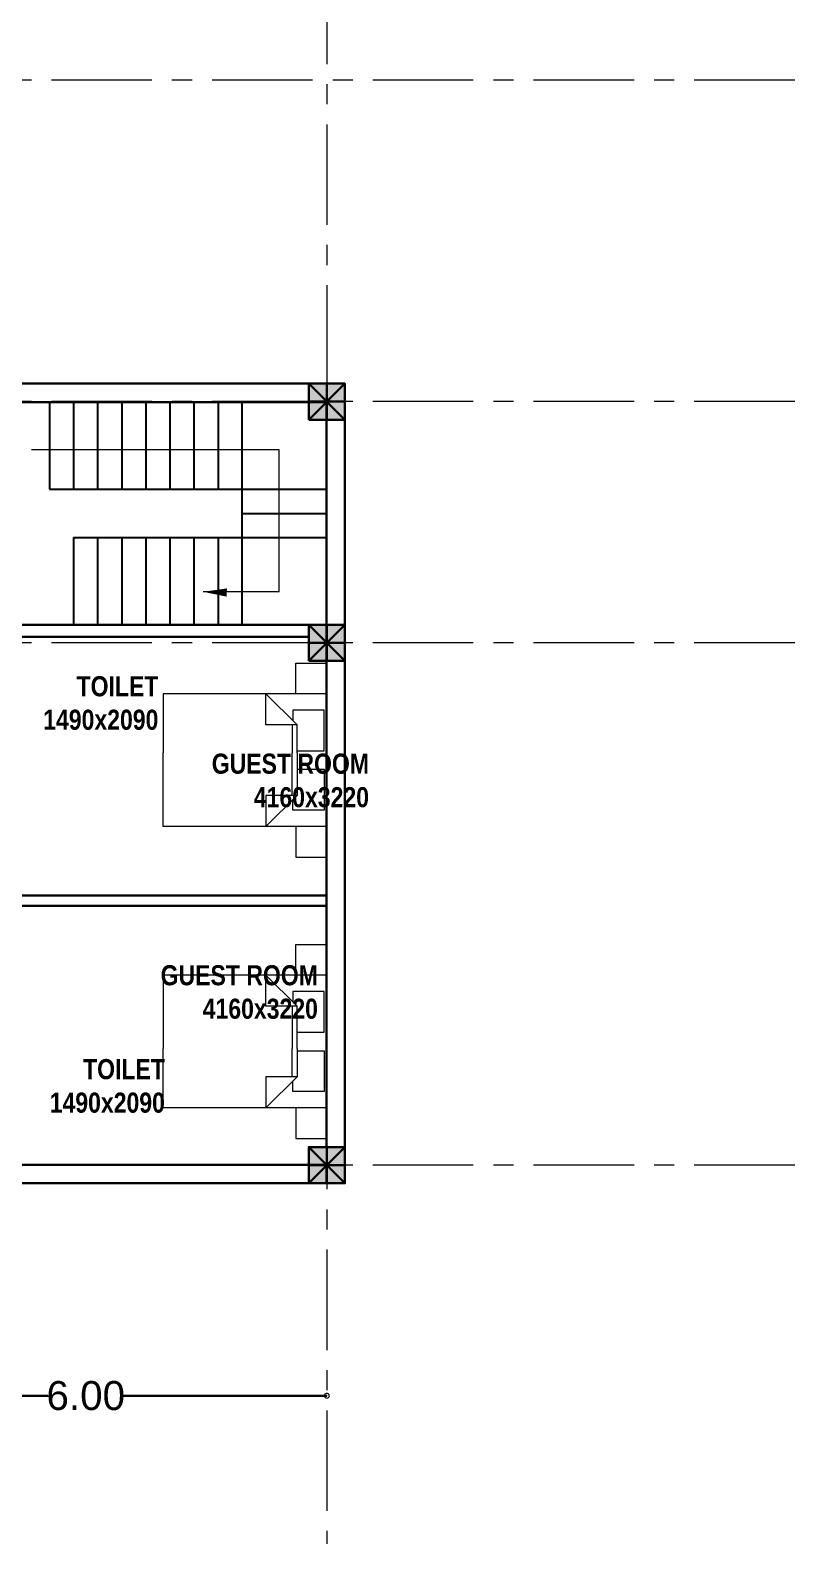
# Model space of a CAD drawing. Header units: metres. Extents: x 319894 to 3389272, y 120 to 6136017.
# Drawn here: x 321663.54 to 321673.06, y 3068002.74 to 3068021.57 of the extents above; entities that cross this region are included whole.
import ezdxf

# ---------------------------------------------------------------- set-up
doc = ezdxf.new("R2010")
doc.units = ezdxf.units.M
doc.header["$MEASUREMENT"] = 0
doc.linetypes.add('CENTER', pattern=[2, 1.25, -0.25, 0.25, -0.25])
doc.linetypes.add('HIDDEN', pattern=[0.375, 0.25, -0.125])
doc.layers.get('Defpoints').update_dxf_attribs({"color": 254})
for name, color, linetype, lineweight in [('centerline', 255, 'HIDDEN', 5), ('column', 50, 'Continuous', 30), ('furniture', 43, 'Continuous', 18), ('hatch', 252, 'Continuous', 15), ('Stairs', 31, 'Continuous', 20), ('wall', 4, 'Continuous', 30)]:
    doc.layers.add(name, color=color, linetype=linetype, lineweight=lineweight)
for name, color, linetype in [('S-DIM', 7, 'Continuous'), ('steps', 23, 'Continuous'), ('TEXT', 255, 'Continuous')]:
    doc.layers.add(name, color=color, linetype=linetype)
doc.styles.get("Standard").update_dxf_attribs({"font": 'arial.ttf'})
doc.styles.add('TEXTS', font='swissl.ttf')
doc.dimstyles.new('DIMTEXT', dxfattribs={"dimscale": 0.4, "dimtxt": 0.9, "dimasz": 0.3, "dimexe": 0.05, "dimexo": 0.05, "dimgap": 0.05, "dimtad": 0, "dimzin": 1, "dimdsep": 46, "dimtxsty": 'TEXTS', "dimblk": 'DOTSMALL', "dimcen": 0.1, "dimclrd": 256, "dimclre": 6, "dimclrt": 3, "dimadec": 0, "dimazin": 0, "dimtfac": 0.15, "dimtix": 1, "dimtofl": 0, "dimtmove": 1, "dimatfit": 3, "dimldrblk": 'OPEN', "dimfxl": 1, "dimtolj": 1, "dimtzin": 0, "dimarcsym": 0})

# ---------------------------------------------------------------- blocks, each defined once
blk = doc.blocks.new('_DotSmall')
at = {"color": 0, "linetype": 'ByBlock', "const_width": 0.5}
blk.add_lwpolyline([(-0.0625, 0, 1), (0.0625, 0, 1)], format="xyb", close=True, dxfattribs=at)
blk = doc.blocks.new('*D908')
at = {"layer": 'Defpoints', "color": 0, "transparency": 16777216}
for p in [(322221.25, 3068056.698), (322227.25, 3068056.698), (322227.25, 3068056.698)]:
    blk.add_point(p, dxfattribs=at)
at = {"layer": 'S-DIM', "lineweight": -2, "transparency": 16777216}
for p, q in [((322221.25, 3068056.698), (322223.783, 3068056.698)), ((322227.25, 3068056.698), (322224.717, 3068056.698))]:
    blk.add_line(p, q, dxfattribs=at)
at = {"layer": 'S-DIM', "lineweight": -2, "transparency": 16777216, "xscale": 0.12, "yscale": 0.12, "zscale": 0.12, "rotation": 180}
blk.add_blockref('_DotSmall', (322221.25, 3068056.698), dxfattribs=at)
at = {"layer": 'S-DIM', "lineweight": -2, "transparency": 16777216, "xscale": 0.12, "yscale": 0.12, "zscale": 0.12}
blk.add_blockref('_DotSmall', (322227.25, 3068056.698), dxfattribs=at)
at = {"layer": 'S-DIM', "color": 3, "transparency": 16777216, "insert": (322224.25, 3068056.698), "char_height": 0.36, "attachment_point": 5, "style": 'TEXTS'}
blk.add_mtext('\\A1;6.00', dxfattribs=at)
blk = doc.blocks.new('_Open')
at = {"color": 0, "linetype": 'ByBlock', "lineweight": -2}
for p, q in [((-1, 0.17), (0, 0)), ((-1, -0.17), (0, 0)), ((0, 0), (-1, 0))]:
    blk.add_line(p, q, dxfattribs=at)
blk = doc.blocks.new('column')
at = {"layer": 'hatch'}
h = blk.add_hatch(color=256, dxfattribs=at)
h.dxf.hatch_style = 1
h.paths.add_polyline_path([(0, 0), (0.45, 0), (0.45, 0.45), (0, 0.45)])
at = {"layer": 'column'}
for p, q in [((0, 0.45), (0.45, 0)), ((0, 0), (0.45, 0.45)), ((0.225, 0.45), (0.225, 0)), ((0, 0.225), (0.45, 0.225))]:
    blk.add_line(p, q, dxfattribs=at)
blk.add_lwpolyline([(0, 0), (0.45, 0), (0.45, 0.45), (0, 0.45)], close=True, dxfattribs=at)
blk = doc.blocks.new('bed2')
at = {"layer": 'furniture'}
for p, q in [((322302.892, 3068153.351, 0), (322302.156, 3068153.351, 0)), ((322302.156, 3068153.351, 0), (322302.156, 3068151.319, 0)), ((322302.359, 3068153.321, 0), (322302.359, 3068152.935, 0)), ((322302.867, 3068153.321, 0), (322302.359, 3068153.321, 0)), ((322302.867, 3068152.986, 0), (322302.867, 3068153.321, 0)), ((322302.892, 3068153.351, 0), (322303.807, 3068153.351, 0)), ((322303.096, 3068152.986, 0), (322303.096, 3068153.321, 0)), ((322303.096, 3068153.321, 0), (322303.604, 3068153.321, 0)), ((322303.604, 3068153.321, 0), (322303.604, 3068152.935, 0)), ((322303.807, 3068153.351, 0), (322303.807, 3068151.319, 0)), ((322302.156, 3068152.599, 0), (322302.542, 3068152.986, 0)), ((322302.359, 3068152.935, 0), (322302.491, 3068152.935, 0)), ((322302.892, 3068152.986, 0), (322302.542, 3068152.986, 0)), ((322302.542, 3068152.986, 0), (322302.542, 3068152.599, 0)), ((322302.542, 3068152.925, 0), (322302.892, 3068152.925, 0)), ((322302.892, 3068152.986, 0), (322303.421, 3068152.986, 0)), ((322303.421, 3068152.925, 0), (322302.892, 3068152.925, 0)), ((322303.807, 3068152.599, 0), (322303.421, 3068152.986, 0)), ((322303.421, 3068152.986, 0), (322303.421, 3068152.599, 0)), ((322303.604, 3068152.935, 0), (322303.471, 3068152.935, 0)), ((322302.542, 3068152.599, 0), (322302.156, 3068152.599, 0)), ((322303.421, 3068152.599, 0), (322303.807, 3068152.599, 0)), ((322302.156, 3068151.319, 0), (322302.892, 3068151.319, 0)), ((322303.807, 3068151.319, 0), (322302.892, 3068151.319, 0))]:
    blk.add_line(p, q, dxfattribs=at)
at = {"layer": 'furniture', "elevation": 0}
for points in [[(322302.156, 3068153.351), (322302.156, 3068152.97), (322301.775, 3068152.97), (322301.775, 3068153.351)], [(322303.807, 3068153.351), (322303.807, 3068152.97), (322304.188, 3068152.97), (322304.188, 3068153.351)]]:
    blk.add_lwpolyline(points, close=True, dxfattribs=at)
blk = doc.blocks.new('FINAL GRIDTOP FLOOR')
at = {"layer": 'centerline', "linetype": 'CENTER'}
for p, q in [((322227.25, 3068092.516), (322227.25, 3068054.857)), ((322227.25, 3068092.516), (322227.25, 3068054.857)), ((322227.25, 3068092.516), (322227.25, 3068054.857)), ((322227.25, 3068092.516), (322227.25, 3068054.857)), ((322233.073, 3068073.066), (322185.967, 3068073.066)), ((322233.073, 3068069.066), (322185.967, 3068069.066)), ((322233.073, 3068069.066), (322185.967, 3068069.066)), ((322233.073, 3068066.066), (322185.967, 3068066.066)), ((322233.073, 3068066.066), (322185.967, 3068066.066)), ((322233.073, 3068059.566), (322185.967, 3068059.566))]:
    blk.add_line(p, q, dxfattribs=at)
at = {"layer": 'wall'}
for p in [(322227.025, 3068068.841), (322227.025, 3068065.841), (322227.025, 3068059.341)]:
    blk.add_blockref('column', p, dxfattribs=at)
at = {"layer": 'S-DIM'}
dim = blk.add_linear_dim(base=(322227.25, 3068056.698), p1=(322221.25, 3068056.698), p2=(322227.25, 3068056.698), dimstyle='DIMTEXT', dxfattribs=at)
dim.commit()
dim.dimension.update_dxf_attribs({"geometry": '*D908', "text_midpoint": (322224.25, 3068056.698)})

msp = doc.modelspace()

# ---------------------------------------------------------------- linework, layer by layer
at = {"layer": 'Stairs'}
for p, q in [((321666.64, 3068016.354), (321663.558, 3068016.354)), ((321666.64, 3068014.588), (321666.64, 3068016.354)), ((321666.64, 3068014.588), (321665.695, 3068014.588))]:
    msp.add_line(p, q, dxfattribs=at)
msp.add_lwpolyline([(321665.695, 3068014.588, 0, 0.102, 0), (321665.989, 3068014.579, 0.102, 0.102, 0)], format="xyseb", dxfattribs=at)
at = {"layer": 'steps'}
for p, q in [((321663.781, 3068016.947), (321663.781, 3068015.864)), ((321664.081, 3068016.947), (321664.081, 3068015.864)), ((321664.381, 3068016.947), (321664.381, 3068015.864)), ((321664.681, 3068016.947), (321664.681, 3068015.864)), ((321664.981, 3068016.947), (321664.981, 3068015.864)), ((321665.281, 3068016.947), (321665.281, 3068015.864)), ((321665.581, 3068016.947), (321665.581, 3068015.864)), ((321665.881, 3068016.947), (321665.881, 3068015.864)), ((321666.181, 3068014.179), (321666.181, 3068016.947)), ((321663.781, 3068015.864), (321666.181, 3068015.864)), ((321666.181, 3068015.864), (321667.231, 3068015.864)), ((321666.181, 3068015.564), (321667.231, 3068015.564)), ((321664.081, 3068015.264), (321664.081, 3068014.179)), ((321664.081, 3068015.264), (321666.181, 3068015.264)), ((321664.381, 3068015.264), (321664.381, 3068014.179)), ((321664.681, 3068015.264), (321664.681, 3068014.179)), ((321664.981, 3068015.264), (321664.981, 3068014.179)), ((321665.281, 3068015.264), (321665.281, 3068014.179)), ((321665.581, 3068015.264), (321665.581, 3068014.179)), ((321665.881, 3068015.264), (321665.881, 3068014.179)), ((321666.181, 3068015.264), (321667.231, 3068015.264))]:
    msp.add_line(p, q, dxfattribs=at)
at = {"layer": 'wall'}
for p, q in [((321667.229, 3068014.179), (321667.229, 3068016.729)), ((321667.459, 3068014.176), (321667.459, 3068016.729)), ((321667.009, 3068014.179), (321661.459, 3068014.179)), ((321667.009, 3068014.029), (321661.459, 3068014.029)), ((321667.229, 3068010.809), (321661.309, 3068010.809)), ((321667.229, 3068010.679), (321661.309, 3068010.679))]:
    msp.add_line(p, q, dxfattribs=at)
for points in [[(321643.959, 3068020.729), (321643.959, 3068017.178), (321667.459, 3068017.178), (321667.459, 3068007.679)], [(321654.48, 3068016.948), (321667.229, 3068016.948), (321667.229, 3068007.679)], [(321667.229, 3068007.229), (321667.229, 3068007.459), (321643.739, 3068007.459), (321643.739, 3068007.229)], [(321667.459, 3068007.229), (321667.459, 3068007.229), (321643.509, 3068007.229), (321643.509, 3068007.229), (321629.959, 3068007.229)]]:
    msp.add_lwpolyline(points, dxfattribs=at)

# ---------------------------------------------------------------- block references
msp.add_blockref('FINAL GRIDTOP FLOOR', (-560.016, -52.112), dxfattribs=at)
at = {"layer": 'wall', "rotation": 270}
msp.add_blockref('bed2', (-2746486.122, 3390315.476, 0), dxfattribs=at)
at = {"layer": 'wall', "xscale": -1, "rotation": 270}
msp.add_blockref('bed2', (-2746486.122, 2745706.012, 0), dxfattribs=at)

# ---------------------------------------------------------------- texts
at = {"layer": 'TEXT', "linetype": 'Continuous', "char_height": 0.25, "width": 5.88872, "attachment_point": 9, "rotation": 360}
for s, insert in [('{\\fArial Narrow|b1|i0|c0|p34;TOILET\\P1490x2090}', (321665.138, 3068012.868)), ('{\\fArial Narrow|b1|i0|c0|p34;GUEST ROOM\\P4160x3220}', (321667.759, 3068011.904)), ('{\\fArial Narrow|b1|i0|c0|p34;GUEST ROOM\\P4160x3220}', (321667.123, 3068009.272)), ('{\\fArial Narrow|b1|i0|c0|p34;TOILET\\P1490x2090}', (321665.219, 3068008.104))]:
    msp.add_mtext(s, dxfattribs=dict(at, insert=insert))

doc.saveas('drawing.dxf')
